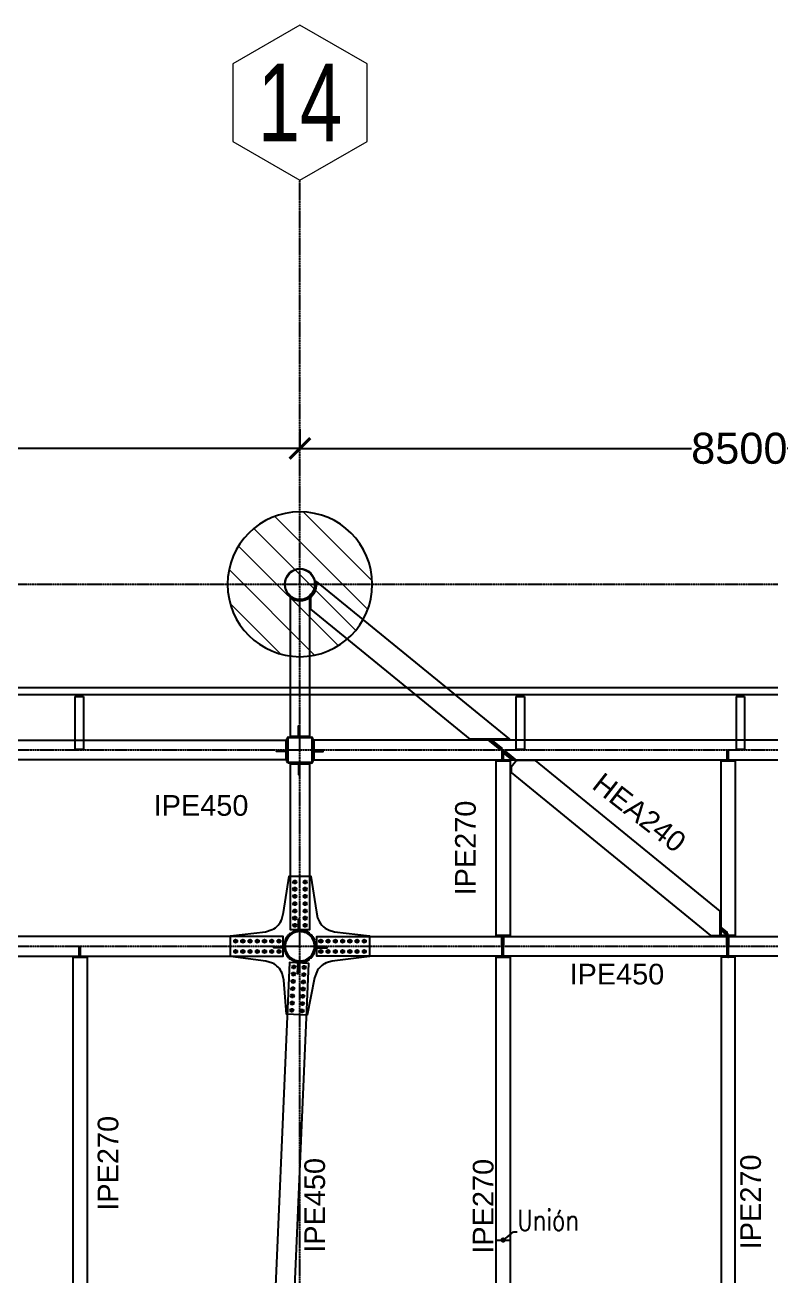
# Model space of a CAD drawing. Header units: millimetres. Extents: x -12345 to 95575, y -11225 to 31862.
# Drawn here: x 65341 to 72556, y 18813 to 30907 of the extents above; entities that cross this region are included whole.
import ezdxf
from ezdxf.enums import TextEntityAlignment as Align

# ---------------------------------------------------------------- set-up
doc = ezdxf.new("R2010")
doc.units = ezdxf.units.MM
doc.header["$LTSCALE"] = 0.95
doc.linetypes.add('DXK_LINE_DOT2', pattern=[3.9198, 1.9599, -1.9599])
doc.linetypes.add('DXK_LINE_DOT3', pattern=[5.9187, 2.979, -0.9799, 0.9799, -0.9799])
for name, color, linetype, lineweight in [('0-1', 250, 'Continuous', 5), ('E_COLUMNAS', 1, 'Continuous', 18), ('E_COLUMNAS-1', 1, 'Continuous', 25), ('E_COLUMNAS-3', 1, 'Continuous', 35), ('E_TEXTO', 3, 'Continuous', 9), ('E_VIGAS-1', 31, 'Continuous', 25), ('HCB_EJES', 1, 'DXK_LINE_DOT3', 9), ('S-COLS-HDLN-1', 52, 'Continuous', 35)]:
    doc.layers.add(name, color=color, linetype=linetype, lineweight=lineweight)
for name, color, linetype in [('COTAS', 8, 'Continuous'), ('HCB-EJES', 1, 'Continuous'), ('HCB-ROTULOS', 2, 'Continuous'), ('HCB_VIGAS', 4, 'Continuous'), ('UNIÒN', 6, 'Continuous')]:
    doc.layers.add(name, color=color, linetype=linetype)
doc.styles.add('CNI_COTAS', font='romans.shx', dxfattribs={"width": 0.8})
doc.styles.add('VERDANA', font='arial.ttf')
doc.dimstyles.new('1.125', dxfattribs={"dimscale": 0, "dimtxt": 300, "dimasz": 200, "dimexe": 4, "dimexo": 4, "dimgap": 15, "dimtad": 0, "dimdec": 0, "dimzin": 4, "dimdsep": 46, "dimtxsty": 'VERDANA', "dimblk": 'ARCHTICK', "dimcen": -10, "dimclrd": 256, "dimclrt": 3, "dimadec": 0, "dimazin": 0, "dimtfac": 1, "dimtdec": 0, "dimtmove": 2, "dimatfit": 0, "dimldrblk": 'OBLIQUE', "dimfxl": 0.05, "dimtolj": 1, "dimtzin": 0, "dimarcsym": 0})
doc.dimstyles.new('UNIÒN', dxfattribs={"dimscale": 0, "dimtxt": 200, "dimasz": 60, "dimexe": 4, "dimexo": 4, "dimgap": 15, "dimtad": 1, "dimdec": 0, "dimzin": 4, "dimdsep": 46, "dimtxsty": 'CNI_COTAS', "dimcen": -0.09, "dimclrd": 6, "dimclrt": 3, "dimadec": 0, "dimazin": 0, "dimtfac": 1, "dimtdec": 0, "dimtmove": 2, "dimatfit": 0, "dimfxl": 0.05, "dimtolj": 1, "dimtzin": 0, "dimarcsym": 0})

# ---------------------------------------------------------------- blocks, each defined once
blk = doc.blocks.new('EST_SFM_VIGA-METALICA-SECCION-C - EST_SFM_VIGA-METALICA-UPN160-1505289-_14_00m_N_E_-NIVEL-4 DOC')
at = {"layer": 'E_VIGAS-1'}
for p, q in [((44.822, 0.018), (-44.831, 0.018)), ((-44.831, -0.047), (44.822, -0.047))]:
    blk.add_line(p, q, dxfattribs=at)
blk = doc.blocks.new('DCTIB_CNI_EST_MOD-1A-FAC_0001_rvt-1-_14_00m_N_E_-NIVEL-4 DOC')
at = {"layer": 'E_VIGAS-1'}
for p, q in [((-16.799, 165.082), (-16.799, 165.096)), ((-16.794, 165.096), (-16.794, 165.082)), ((-12.535, 165.082), (-12.535, 165.096)), ((-12.53, 165.096), (-12.53, 165.082)), ((-10.405, 165.082), (-10.405, 165.096)), ((-10.4, 165.096), (-10.4, 165.082)), ((-16.838, 165.076), (-16.838, 165.077)), ((-16.838, 165.077), (-16.81, 165.077)), ((-16.838, 165.076), (-16.756, 165.076)), ((-16.756, 165.076), (-16.838, 165.076)), ((-16.838, 165.076), (-16.838, 164.564)), ((-16.799, 165.077), (-16.799, 165.082)), ((-16.794, 165.082), (-16.794, 165.077)), ((-16.784, 165.077), (-16.756, 165.077)), ((-16.756, 165.077), (-16.756, 165.076)), ((-16.756, 165.076), (-16.756, 164.564)), ((-12.573, 165.076), (-12.573, 165.077)), ((-12.573, 165.077), (-12.545, 165.077)), ((-12.573, 165.076), (-12.491, 165.076)), ((-12.491, 165.076), (-12.573, 165.076)), ((-12.573, 165.076), (-12.573, 164.564)), ((-12.535, 165.077), (-12.535, 165.082)), ((-12.53, 165.082), (-12.53, 165.077)), ((-12.519, 165.077), (-12.491, 165.077)), ((-12.491, 165.077), (-12.491, 165.076)), ((-12.491, 165.076), (-12.491, 164.564)), ((-10.443, 165.076), (-10.443, 165.077)), ((-10.443, 165.077), (-10.415, 165.077)), ((-10.443, 165.076), (-10.361, 165.076)), ((-10.361, 165.076), (-10.443, 165.076)), ((-10.443, 165.076), (-10.443, 164.564)), ((-10.405, 165.077), (-10.405, 165.082)), ((-10.4, 165.082), (-10.4, 165.077)), ((-10.389, 165.077), (-10.361, 165.077)), ((-10.361, 165.077), (-10.361, 165.076)), ((-10.361, 165.076), (-10.361, 164.564)), ((-16.756, 164.564), (-16.838, 164.564)), ((-12.491, 164.564), (-12.573, 164.564)), ((-10.361, 164.564), (-10.443, 164.564))]:
    blk.add_line(p, q, dxfattribs=at)
for points, knots in [([(-16.81, 165.077), (-16.809, 165.077), (-16.808, 165.077), (-16.805, 165.077), (-16.803, 165.078), (-16.801, 165.078), (-16.8, 165.08), (-16.799, 165.081), (-16.799, 165.082)], [0, 0, 0, 0, 0.142857, 0.285714, 0.428571, 0.571429, 0.785714, 1, 1, 1, 1]), ([(-16.799, 165.082), (-16.799, 165.081), (-16.8, 165.08), (-16.801, 165.078), (-16.803, 165.078), (-16.804, 165.077), (-16.805, 165.077), (-16.807, 165.077), (-16.809, 165.077), (-16.81, 165.077)], [0, 0, 0, 0, 0.285714, 0.428571, 0.571429, 0.678571, 0.732143, 0.785714, 1, 1, 1, 1]), ([(-16.784, 165.077), (-16.785, 165.077), (-16.786, 165.077), (-16.789, 165.077), (-16.791, 165.078), (-16.793, 165.078), (-16.794, 165.08), (-16.794, 165.081), (-16.794, 165.082)], [0, 0, 0, 0, 0.142857, 0.285714, 0.428571, 0.571429, 0.785714, 1, 1, 1, 1]), ([(-16.794, 165.082), (-16.794, 165.081), (-16.794, 165.08), (-16.792, 165.078), (-16.791, 165.078), (-16.789, 165.077), (-16.788, 165.077), (-16.787, 165.077), (-16.785, 165.077), (-16.784, 165.077)], [0, 0, 0, 0, 0.285714, 0.428571, 0.571429, 0.678571, 0.732143, 0.785714, 1, 1, 1, 1]), ([(-12.545, 165.077), (-12.544, 165.077), (-12.543, 165.077), (-12.54, 165.077), (-12.538, 165.078), (-12.536, 165.078), (-12.535, 165.08), (-12.535, 165.081), (-12.535, 165.082)], [0, 0, 0, 0, 0.142857, 0.285714, 0.428571, 0.571429, 0.785714, 1, 1, 1, 1]), ([(-12.535, 165.082), (-12.535, 165.081), (-12.535, 165.08), (-12.537, 165.078), (-12.538, 165.078), (-12.54, 165.077), (-12.541, 165.077), (-12.542, 165.077), (-12.544, 165.077), (-12.545, 165.077)], [0, 0, 0, 0, 0.285714, 0.428571, 0.571429, 0.678571, 0.732143, 0.785714, 1, 1, 1, 1]), ([(-12.519, 165.077), (-12.52, 165.077), (-12.521, 165.077), (-12.524, 165.077), (-12.526, 165.078), (-12.528, 165.078), (-12.529, 165.08), (-12.53, 165.081), (-12.53, 165.082)], [0, 0, 0, 0, 0.142857, 0.285714, 0.428571, 0.571429, 0.785714, 1, 1, 1, 1]), ([(-12.53, 165.082), (-12.53, 165.081), (-12.529, 165.08), (-12.528, 165.078), (-12.526, 165.078), (-12.525, 165.077), (-12.524, 165.077), (-12.522, 165.077), (-12.52, 165.077), (-12.519, 165.077)], [0, 0, 0, 0, 0.285714, 0.428571, 0.571429, 0.678571, 0.732143, 0.785714, 1, 1, 1, 1]), ([(-10.415, 165.077), (-10.414, 165.077), (-10.413, 165.077), (-10.41, 165.077), (-10.408, 165.078), (-10.406, 165.078), (-10.405, 165.08), (-10.405, 165.081), (-10.405, 165.082)], [0, 0, 0, 0, 0.142857, 0.285714, 0.428571, 0.571429, 0.785714, 1, 1, 1, 1]), ([(-10.405, 165.082), (-10.405, 165.081), (-10.405, 165.08), (-10.407, 165.078), (-10.408, 165.078), (-10.41, 165.077), (-10.411, 165.077), (-10.412, 165.077), (-10.414, 165.077), (-10.415, 165.077)], [0, 0, 0, 0, 0.285714, 0.428571, 0.571429, 0.678571, 0.732143, 0.785714, 1, 1, 1, 1]), ([(-10.389, 165.077), (-10.39, 165.077), (-10.391, 165.077), (-10.394, 165.077), (-10.396, 165.078), (-10.398, 165.078), (-10.399, 165.08), (-10.4, 165.081), (-10.4, 165.082)], [0, 0, 0, 0, 0.142857, 0.285714, 0.428571, 0.571429, 0.785714, 1, 1, 1, 1]), ([(-10.4, 165.082), (-10.4, 165.081), (-10.399, 165.08), (-10.398, 165.078), (-10.396, 165.078), (-10.395, 165.077), (-10.394, 165.077), (-10.392, 165.077), (-10.39, 165.077), (-10.389, 165.077)], [0, 0, 0, 0, 0.285714, 0.428571, 0.571429, 0.678571, 0.732143, 0.785714, 1, 1, 1, 1])]:
    blk.add_open_spline(points, degree=3, knots=knots, dxfattribs=at)
blk.add_blockref('EST_SFM_VIGA-METALICA-SECCION-C - EST_SFM_VIGA-METALICA-UPN160-1505289-_14_00m_N_E_-NIVEL-4 DOC', (-41.042, 165.143), dxfattribs=at)
blk = doc.blocks.new('EST_SCM_COLUMNA-METALICA-SECCION-CIRCULAR - EST_SCM_COLUMNA-TUBULAR-CIRCULAR_PTEØ_12__e_10_3mm-1190348-_14_00m_N_E_-NIVEL-4 DOC')
at = {"layer": 'E_COLUMNAS-1'}
for radius, start, end in [(0.142, 114.5455, 147.2727), (0.152, 114.5455, 130.9091), (0.152, 98.1818, 114.5455), (0.142, 65.4545, 114.5455), (0.152, 0, 98.1818), (0.142, 32.7273, 65.4545), (0.152, 163.6364, 180), (0.152, 180, 196.3636), (0.152, 130.9091, 163.6364), (0.142, 163.6364, 180), (0.142, 147.2727, 163.6364), (0.142, 310.9091, 0), (0.142, 0.7017, 32.7273), (0.152, 196.3636, 212.7273), (0.142, 180, 196.3636), (0.142, 196.3636, 310.2186), (0.152, 212.7273, 229.0909), (0.152, 229.0909, 245.4545), (0.152, 294.5455, 327.2727), (0.152, 327.2727, 343.6364), (0.152, 343.6364, 359.9229), (0.152, 245.4545, 261.8182), (0.152, 261.8182, 278.1818), (0.152, 278.1818, 294.5455)]:
    blk.add_arc((0, 0), radius, start, end, dxfattribs=at)
at = {"layer": 'S-COLS-HDLN-1'}
blk.add_line((0.152, 0), (0.152, 0), dxfattribs=at)
for start, end in [(0, 0.6816), (310.2387, 310.9091)]:
    blk.add_arc((0, 0), 0.142, start, end, dxfattribs=at)
blk = doc.blocks.new('EST_SCM_COLUMNA-METALICA-SECCION-CUADRADA - EST_SCM_COLUMNA-TUBULAR-CUADRADA_PTEØ_250x250e_8mm-V20-_14_00m_N_E_-NIVEL-4 DOC')
at = {"layer": 'E_COLUMNAS-1'}
for p, q in [((-0.109, 0.125), (-0.094, 0.125)), ((-0.094, 0.125), (0.109, 0.125)), ((-0.125, -0.109), (-0.125, 0.109)), ((-0.117, 0.109), (-0.117, -0.109)), ((-0.094, 0.117), (-0.109, 0.117)), ((0.109, 0.117), (-0.094, 0.117)), ((0.117, -0.109), (0.117, 0.109)), ((0.125, 0.109), (0.125, -0.109)), ((-0.109, -0.117), (-0.094, -0.117)), ((-0.094, -0.117), (0.109, -0.117)), ((-0.094, -0.125), (-0.109, -0.125)), ((0.109, -0.125), (-0.094, -0.125))]:
    blk.add_line(p, q, dxfattribs=at)
for centre, radius, start, end in [((-0.109, 0.109), 0.016, 90, 180), ((0.109, 0.109), 0.016, 360, 90), ((-0.109, 0.109), 0.008, 90, 180), ((0.109, 0.109), 0.008, 360, 90), ((-0.109, -0.109), 0.016, 180, 270), ((-0.109, -0.109), 0.008, 180, 270), ((0.109, -0.109), 0.016, 270, 360), ((0.109, -0.109), 0.008, 270, 360)]:
    blk.add_arc(centre, radius, start, end, dxfattribs=at)
blk = doc.blocks.new('Bolt-72226993-3021 - 1511')
at = {"color": 253, "linetype": 'Continuous'}
for p, q in [((80086, 28239), (80101, 28247)), ((80086, 28221), (80086, 28239)), ((80101, 28213), (80086, 28221)), ((80101, 28247), (80116, 28239)), ((80116, 28221), (80101, 28213)), ((80116, 28239), (80116, 28221)), ((80156, 28239), (80171, 28247)), ((80156, 28221), (80156, 28239)), ((80171, 28213), (80156, 28221)), ((80171, 28247), (80186, 28239)), ((80186, 28221), (80171, 28213)), ((80186, 28239), (80186, 28221)), ((80226, 28239), (80241, 28247)), ((80226, 28221), (80226, 28239)), ((80241, 28213), (80226, 28221)), ((80241, 28247), (80256, 28239)), ((80256, 28221), (80241, 28213)), ((80256, 28239), (80256, 28221)), ((80296, 28239), (80311, 28247)), ((80296, 28221), (80296, 28239)), ((80311, 28213), (80296, 28221)), ((80311, 28247), (80326, 28239)), ((80326, 28221), (80311, 28213)), ((80326, 28239), (80326, 28221)), ((80366, 28239), (80381, 28247)), ((80366, 28221), (80366, 28239)), ((80381, 28213), (80366, 28221)), ((80381, 28247), (80396, 28239)), ((80396, 28221), (80381, 28213)), ((80396, 28239), (80396, 28221)), ((80436, 28239), (80451, 28247)), ((80436, 28221), (80436, 28239)), ((80451, 28213), (80436, 28221)), ((80451, 28247), (80466, 28239)), ((80466, 28221), (80451, 28213)), ((80466, 28239), (80466, 28221)), ((80506, 28239), (80521, 28247)), ((80506, 28221), (80506, 28239)), ((80521, 28213), (80506, 28221)), ((80521, 28247), (80536, 28239)), ((80536, 28221), (80521, 28213)), ((80536, 28239), (80536, 28221)), ((80086, 28139), (80101, 28147)), ((80086, 28121), (80086, 28139)), ((80101, 28113), (80086, 28121)), ((80101, 28147), (80116, 28139)), ((80116, 28121), (80101, 28113)), ((80116, 28139), (80116, 28121)), ((80156, 28139), (80171, 28147)), ((80156, 28121), (80156, 28139)), ((80171, 28113), (80156, 28121)), ((80171, 28147), (80186, 28139)), ((80186, 28121), (80171, 28113)), ((80186, 28139), (80186, 28121)), ((80226, 28139), (80241, 28147)), ((80226, 28121), (80226, 28139)), ((80241, 28113), (80226, 28121)), ((80241, 28147), (80256, 28139)), ((80256, 28121), (80241, 28113)), ((80256, 28139), (80256, 28121)), ((80296, 28139), (80311, 28147)), ((80296, 28121), (80296, 28139)), ((80311, 28113), (80296, 28121)), ((80311, 28147), (80326, 28139)), ((80326, 28121), (80311, 28113)), ((80326, 28139), (80326, 28121)), ((80366, 28139), (80381, 28147)), ((80366, 28121), (80366, 28139)), ((80381, 28113), (80366, 28121)), ((80381, 28147), (80396, 28139)), ((80396, 28121), (80381, 28113)), ((80396, 28139), (80396, 28121)), ((80436, 28139), (80451, 28147)), ((80436, 28121), (80436, 28139)), ((80451, 28113), (80436, 28121)), ((80451, 28147), (80466, 28139)), ((80466, 28121), (80451, 28113)), ((80466, 28139), (80466, 28121)), ((80506, 28139), (80521, 28147)), ((80506, 28121), (80506, 28139)), ((80521, 28113), (80506, 28121)), ((80521, 28147), (80536, 28139)), ((80536, 28121), (80521, 28113)), ((80536, 28139), (80536, 28121))]:
    blk.add_line(p, q, dxfattribs=at)
for centre, radius, start, end in [((80101, 28230), 11.5, 18, 198), ((80101, 28230), 11.5, 198, 18), ((80101, 28230), 10, 90, 270), ((80101, 28230), 10, 270, 90), ((80171, 28230), 11.5, 18, 198), ((80171, 28230), 11.5, 198, 18), ((80171, 28230), 10, 90, 270), ((80171, 28230), 10, 270, 90), ((80241, 28230), 11.5, 18, 198), ((80241, 28230), 11.5, 198, 18), ((80241, 28230), 10, 90, 270), ((80241, 28230), 10, 270, 90), ((80311, 28230), 11.5, 18, 198), ((80311, 28230), 11.5, 198, 18), ((80311, 28230), 10, 90, 270), ((80311, 28230), 10, 270, 90), ((80381, 28230), 11.5, 18, 198), ((80381, 28230), 11.5, 198, 18), ((80381, 28230), 10, 90, 270), ((80381, 28230), 10, 270, 90), ((80451, 28230), 11.5, 18, 198), ((80451, 28230), 11.5, 198, 18), ((80451, 28230), 10, 90, 270), ((80451, 28230), 10, 270, 90), ((80521, 28230), 11.5, 18, 198), ((80521, 28230), 11.5, 198, 18), ((80521, 28230), 10, 90, 270), ((80521, 28230), 10, 270, 90), ((80101, 28130), 11.5, 18, 198), ((80101, 28130), 11.5, 198, 18), ((80101, 28130), 10, 90, 270), ((80101, 28130), 10, 270, 90), ((80171, 28130), 11.5, 18, 198), ((80171, 28130), 11.5, 198, 18), ((80171, 28130), 10, 90, 270), ((80171, 28130), 10, 270, 90), ((80241, 28130), 11.5, 18, 198), ((80241, 28130), 11.5, 198, 18), ((80241, 28130), 10, 90, 270), ((80241, 28130), 10, 270, 90), ((80311, 28130), 11.5, 18, 198), ((80311, 28130), 11.5, 198, 18), ((80311, 28130), 10, 90, 270), ((80311, 28130), 10, 270, 90), ((80381, 28130), 11.5, 18, 198), ((80381, 28130), 11.5, 198, 18), ((80381, 28130), 10, 90, 270), ((80381, 28130), 10, 270, 90), ((80451, 28130), 11.5, 18, 198), ((80451, 28130), 11.5, 198, 18), ((80451, 28130), 10, 90, 270), ((80451, 28130), 10, 270, 90), ((80521, 28130), 11.5, 18, 198), ((80521, 28130), 11.5, 198, 18), ((80521, 28130), 10, 90, 270), ((80521, 28130), 10, 270, 90)]:
    blk.add_arc(centre, radius, start, end, dxfattribs=at)
blk = doc.blocks.new('Bolt-72226993-3020 - 1511')
at = {"color": 253, "linetype": 'Continuous'}
for p, q in [((80911, 28239), (80926, 28247)), ((80911, 28221), (80911, 28239)), ((80926, 28213), (80911, 28221)), ((80926, 28247), (80941, 28239)), ((80941, 28221), (80926, 28213)), ((80941, 28239), (80941, 28221)), ((80981, 28239), (80996, 28247)), ((80981, 28221), (80981, 28239)), ((80996, 28213), (80981, 28221)), ((80996, 28247), (81011, 28239)), ((81011, 28221), (80996, 28213)), ((81011, 28239), (81011, 28221)), ((81051, 28239), (81066, 28247)), ((81051, 28221), (81051, 28239)), ((81066, 28213), (81051, 28221)), ((81066, 28247), (81081, 28239)), ((81081, 28221), (81066, 28213)), ((81081, 28239), (81081, 28221)), ((81121, 28239), (81136, 28247)), ((81121, 28221), (81121, 28239)), ((81136, 28213), (81121, 28221)), ((81136, 28247), (81151, 28239)), ((81151, 28221), (81136, 28213)), ((81151, 28239), (81151, 28221)), ((81191, 28239), (81206, 28247)), ((81191, 28221), (81191, 28239)), ((81206, 28213), (81191, 28221)), ((81206, 28247), (81221, 28239)), ((81221, 28221), (81206, 28213)), ((81221, 28239), (81221, 28221)), ((81261, 28239), (81276, 28247)), ((81261, 28221), (81261, 28239)), ((81276, 28213), (81261, 28221)), ((81276, 28247), (81291, 28239)), ((81291, 28221), (81276, 28213)), ((81291, 28239), (81291, 28221)), ((81331, 28239), (81346, 28247)), ((81331, 28221), (81331, 28239)), ((81346, 28213), (81331, 28221)), ((81346, 28247), (81361, 28239)), ((81361, 28221), (81346, 28213)), ((81361, 28239), (81361, 28221)), ((80911, 28139), (80926, 28147)), ((80911, 28121), (80911, 28139)), ((80926, 28113), (80911, 28121)), ((80926, 28147), (80941, 28139)), ((80941, 28121), (80926, 28113)), ((80941, 28139), (80941, 28121)), ((80981, 28139), (80996, 28147)), ((80981, 28121), (80981, 28139)), ((80996, 28113), (80981, 28121)), ((80996, 28147), (81011, 28139)), ((81011, 28121), (80996, 28113)), ((81011, 28139), (81011, 28121)), ((81051, 28139), (81066, 28147)), ((81051, 28121), (81051, 28139)), ((81066, 28113), (81051, 28121)), ((81066, 28147), (81081, 28139)), ((81081, 28121), (81066, 28113)), ((81081, 28139), (81081, 28121)), ((81121, 28139), (81136, 28147)), ((81121, 28121), (81121, 28139)), ((81136, 28113), (81121, 28121)), ((81136, 28147), (81151, 28139)), ((81151, 28121), (81136, 28113)), ((81151, 28139), (81151, 28121)), ((81191, 28139), (81206, 28147)), ((81191, 28121), (81191, 28139)), ((81206, 28113), (81191, 28121)), ((81206, 28147), (81221, 28139)), ((81221, 28121), (81206, 28113)), ((81221, 28139), (81221, 28121)), ((81261, 28139), (81276, 28147)), ((81261, 28121), (81261, 28139)), ((81276, 28113), (81261, 28121)), ((81276, 28147), (81291, 28139)), ((81291, 28121), (81276, 28113)), ((81291, 28139), (81291, 28121)), ((81331, 28139), (81346, 28147)), ((81331, 28121), (81331, 28139)), ((81346, 28113), (81331, 28121)), ((81346, 28147), (81361, 28139)), ((81361, 28121), (81346, 28113)), ((81361, 28139), (81361, 28121))]:
    blk.add_line(p, q, dxfattribs=at)
for centre, radius, start, end in [((80926, 28230), 11.5, 18, 198), ((80926, 28230), 11.5, 198, 18), ((80926, 28230), 10, 90, 270), ((80926, 28230), 10, 270, 90), ((80996, 28230), 11.5, 18, 198), ((80996, 28230), 11.5, 198, 18), ((80996, 28230), 10, 90, 270), ((80996, 28230), 10, 270, 90), ((81066, 28230), 11.5, 18, 198), ((81066, 28230), 11.5, 198, 18), ((81066, 28230), 10, 90, 270), ((81066, 28230), 10, 270, 90), ((81136, 28230), 11.5, 18, 198), ((81136, 28230), 11.5, 198, 18), ((81136, 28230), 10, 90, 270), ((81136, 28230), 10, 270, 90), ((81206, 28230), 11.5, 18, 198), ((81206, 28230), 11.5, 198, 18), ((81206, 28230), 10, 90, 270), ((81206, 28230), 10, 270, 90), ((81276, 28230), 11.5, 18, 198), ((81276, 28230), 11.5, 198, 18), ((81276, 28230), 10, 90, 270), ((81276, 28230), 10, 270, 90), ((81346, 28230), 11.5, 18, 198), ((81346, 28230), 11.5, 198, 18), ((81346, 28230), 10, 90, 270), ((81346, 28230), 10, 270, 90), ((80926, 28130), 11.5, 18, 198), ((80926, 28130), 11.5, 198, 18), ((80926, 28130), 10, 90, 270), ((80926, 28130), 10, 270, 90), ((80996, 28130), 11.5, 18, 198), ((80996, 28130), 11.5, 198, 18), ((80996, 28130), 10, 90, 270), ((80996, 28130), 10, 270, 90), ((81066, 28130), 11.5, 18, 198), ((81066, 28130), 11.5, 198, 18), ((81066, 28130), 10, 90, 270), ((81066, 28130), 10, 270, 90), ((81136, 28130), 11.5, 18, 198), ((81136, 28130), 11.5, 198, 18), ((81136, 28130), 10, 90, 270), ((81136, 28130), 10, 270, 90), ((81206, 28130), 11.5, 18, 198), ((81206, 28130), 11.5, 198, 18), ((81206, 28130), 10, 90, 270), ((81206, 28130), 10, 270, 90), ((81276, 28130), 11.5, 18, 198), ((81276, 28130), 11.5, 198, 18), ((81276, 28130), 10, 90, 270), ((81276, 28130), 10, 270, 90), ((81346, 28130), 11.5, 18, 198), ((81346, 28130), 11.5, 198, 18), ((81346, 28130), 10, 90, 270), ((81346, 28130), 10, 270, 90)]:
    blk.add_arc(centre, radius, start, end, dxfattribs=at)
blk = doc.blocks.new('Bolt-72226993-3040 - 1511')
at = {"color": 253, "linetype": 'Continuous'}
for p, q in [((80647, 27981), (80656, 27995)), ((80655, 27965), (80647, 27981)), ((80672, 27965), (80655, 27965)), ((80656, 27995), (80673, 27995)), ((80681, 27979), (80672, 27965)), ((80673, 27995), (80681, 27979)), ((80747, 27976), (80756, 27991)), ((80755, 27961), (80747, 27976)), ((80772, 27960), (80755, 27961)), ((80756, 27991), (80773, 27990)), ((80781, 27975), (80772, 27960)), ((80773, 27990), (80781, 27975)), ((80640, 27841), (80650, 27856)), ((80648, 27826), (80640, 27841)), ((80644, 27911), (80653, 27926)), ((80652, 27896), (80644, 27911)), ((80666, 27825), (80648, 27826)), ((80650, 27856), (80667, 27855)), ((80669, 27895), (80652, 27896)), ((80653, 27926), (80670, 27925)), ((80675, 27839), (80666, 27825)), ((80667, 27855), (80675, 27839)), ((80678, 27909), (80669, 27895)), ((80670, 27925), (80678, 27909)), ((80740, 27836), (80750, 27851)), ((80748, 27821), (80740, 27836)), ((80744, 27906), (80753, 27921)), ((80751, 27891), (80744, 27906)), ((80766, 27820), (80748, 27821)), ((80750, 27851), (80767, 27850)), ((80769, 27890), (80751, 27891)), ((80753, 27921), (80770, 27920)), ((80775, 27835), (80766, 27820)), ((80767, 27850), (80775, 27835)), ((80778, 27905), (80769, 27890)), ((80770, 27920), (80778, 27905)), ((80634, 27701), (80643, 27716)), ((80642, 27686), (80634, 27701)), ((80637, 27771), (80647, 27786)), ((80645, 27756), (80637, 27771)), ((80643, 27716), (80661, 27715)), ((80662, 27755), (80645, 27756)), ((80647, 27786), (80664, 27785)), ((80669, 27700), (80659, 27685)), ((80661, 27715), (80669, 27700)), ((80672, 27769), (80662, 27755)), ((80664, 27785), (80672, 27769)), ((80734, 27697), (80743, 27711)), ((80742, 27681), (80734, 27697)), ((80737, 27766), (80746, 27781)), ((80745, 27751), (80737, 27766)), ((80743, 27711), (80761, 27710)), ((80762, 27750), (80745, 27751)), ((80746, 27781), (80764, 27780)), ((80761, 27710), (80769, 27695)), ((80772, 27765), (80762, 27750)), ((80764, 27780), (80772, 27765)), ((80628, 27561), (80637, 27576)), ((80631, 27631), (80640, 27646)), ((80639, 27616), (80631, 27631)), ((80637, 27576), (80654, 27575)), ((80656, 27615), (80639, 27616)), ((80640, 27646), (80657, 27645)), ((80659, 27685), (80642, 27686)), ((80665, 27630), (80656, 27615)), ((80657, 27645), (80665, 27630)), ((80731, 27627), (80740, 27641)), ((80739, 27611), (80731, 27627)), ((80756, 27610), (80739, 27611)), ((80740, 27641), (80757, 27640)), ((80759, 27680), (80742, 27681)), ((80765, 27625), (80756, 27610)), ((80757, 27640), (80765, 27625)), ((80769, 27695), (80759, 27680)), ((80636, 27546), (80628, 27561)), ((80653, 27545), (80636, 27546)), ((80662, 27560), (80653, 27545)), ((80654, 27575), (80662, 27560)), ((80727, 27557), (80737, 27571)), ((80735, 27541), (80727, 27557)), ((80753, 27541), (80735, 27541)), ((80737, 27571), (80754, 27570)), ((80762, 27555), (80753, 27541)), ((80754, 27570), (80762, 27555))]:
    blk.add_line(p, q, dxfattribs=at)
for centre, radius, start, end in [((80664, 27980), 11, 105.3738, 285.3738), ((80664, 27980), 10, 357.3738, 177.3738), ((80664, 27980), 10, 177.3738, 357.3738), ((80664, 27980), 11, 285.3738, 105.3738), ((80764, 27975), 11, 105.3738, 285.3738), ((80764, 27975), 10, 357.3738, 177.3738), ((80764, 27975), 10, 177.3738, 357.3738), ((80764, 27975), 11, 285.3738, 105.3738), ((80658, 27840), 11, 105.3738, 285.3738), ((80658, 27840), 10, 357.3738, 177.3738), ((80658, 27840), 10, 177.3738, 357.3738), ((80661, 27910), 11, 105.3738, 285.3738), ((80661, 27910), 10, 357.3738, 177.3738), ((80661, 27910), 10, 177.3738, 357.3738), ((80658, 27840), 11, 285.3738, 105.3738), ((80661, 27910), 11, 285.3738, 105.3738), ((80758, 27836), 11, 105.3738, 285.3738), ((80758, 27836), 10, 357.3738, 177.3738), ((80758, 27836), 10, 177.3738, 357.3738), ((80761, 27906), 11, 105.3738, 285.3738), ((80761, 27906), 10, 357.3738, 177.3738), ((80761, 27906), 10, 177.3738, 357.3738), ((80758, 27836), 11, 285.3738, 105.3738), ((80761, 27906), 11, 285.3738, 105.3738), ((80651, 27700), 11, 105.3738, 285.3738), ((80651, 27700), 10, 357.3738, 177.3738), ((80651, 27700), 10, 177.3738, 357.3738), ((80655, 27770), 11, 105.3738, 285.3738), ((80655, 27770), 10, 357.3738, 177.3738), ((80655, 27770), 10, 177.3738, 357.3738), ((80651, 27700), 11, 285.3738, 105.3738), ((80655, 27770), 11, 285.3738, 105.3738), ((80751, 27696), 11, 105.3738, 285.3738), ((80751, 27696), 10, 357.3738, 177.3738), ((80754, 27766), 11, 105.3738, 285.3738), ((80754, 27766), 10, 357.3738, 177.3738), ((80754, 27766), 10, 177.3738, 357.3738), ((80751, 27696), 11, 285.3738, 105.3738), ((80754, 27766), 11, 285.3738, 105.3738), ((80648, 27630), 11, 105.3738, 285.3738), ((80648, 27630), 10, 357.3738, 177.3738), ((80648, 27630), 10, 177.3738, 357.3738), ((80648, 27630), 11, 285.3738, 105.3738), ((80748, 27626), 11, 105.3738, 285.3738), ((80748, 27626), 10, 357.3738, 177.3738), ((80748, 27626), 10, 177.3738, 357.3738), ((80751, 27696), 10, 177.3738, 357.3738), ((80748, 27626), 11, 285.3738, 105.3738), ((80645, 27560), 11, 105.3738, 285.3738), ((80645, 27560), 10, 357.3738, 177.3738), ((80645, 27560), 10, 177.3738, 357.3738), ((80645, 27560), 11, 285.3738, 105.3738), ((80745, 27556), 11, 105.3738, 285.3738), ((80745, 27556), 10, 357.3738, 177.3738), ((80745, 27556), 10, 177.3738, 357.3738), ((80745, 27556), 11, 285.3738, 105.3738)]:
    blk.add_arc(centre, radius, start, end, dxfattribs=at)
blk = doc.blocks.new('_ArchTick')
at = {"color": 0, "linetype": 'ByBlock', "const_width": 0.15}
blk.add_lwpolyline([(-0.5, -0.5), (0.5, 0.5)], dxfattribs=at)
blk = doc.blocks.new('*D183')
at = {"layer": 'COTAS', "lineweight": -2, "transparency": 16777216}
for p, q in [((59500, 26813), (63287, 26813)), ((68000, 26813), (64213, 26813))]:
    blk.add_line(p, q, dxfattribs=at)
at = {"layer": 'Defpoints', "color": 0, "transparency": 16777216}
for p in [(59500, 26813), (68000, 26813), (68000, 26813)]:
    blk.add_point(p, dxfattribs=at)
at = {"layer": 'COTAS', "lineweight": -2, "transparency": 16777216, "xscale": 200, "yscale": 200, "zscale": 200, "rotation": 180}
blk.add_blockref('_ArchTick', (59500, 26813), dxfattribs=at)
at = {"layer": 'COTAS', "lineweight": -2, "transparency": 16777216, "xscale": 200, "yscale": 200, "zscale": 200}
blk.add_blockref('_ArchTick', (68000, 26813), dxfattribs=at)
at = {"layer": 'COTAS', "color": 3, "transparency": 16777216, "insert": (63750, 26813), "char_height": 300, "attachment_point": 5, "style": 'VERDANA'}
blk.add_mtext('\\A1;8500', dxfattribs=at)
blk = doc.blocks.new('_Oblique')
at = {"color": 0, "linetype": 'ByBlock', "lineweight": -2}
blk.add_line((-0.5, -0.5), (0.5, 0.5), dxfattribs=at)
blk = doc.blocks.new('*D184')
at = {"layer": 'COTAS', "color": 0, "lineweight": -2, "transparency": 16777216}
for p, q in [((68000, 27001), (68000, 26809)), ((76500, 27007), (76500, 26809))]:
    blk.add_line(p, q, dxfattribs=at)
at = {"layer": 'COTAS', "lineweight": -2, "transparency": 16777216}
for p, q in [((68000, 26813), (71787, 26813)), ((76500, 26813), (72713, 26813))]:
    blk.add_line(p, q, dxfattribs=at)
at = {"layer": 'Defpoints', "color": 0, "transparency": 16777216}
for p in [(68000, 27005), (76500, 27011), (76500, 26813)]:
    blk.add_point(p, dxfattribs=at)
at = {"layer": 'COTAS', "lineweight": -2, "transparency": 16777216, "xscale": 200, "yscale": 200, "zscale": 200, "rotation": 180}
blk.add_blockref('_ArchTick', (68000, 26813), dxfattribs=at)
at = {"layer": 'COTAS', "lineweight": -2, "transparency": 16777216, "xscale": 200, "yscale": 200, "zscale": 200}
blk.add_blockref('_ArchTick', (76500, 26813), dxfattribs=at)
at = {"layer": 'COTAS', "color": 3, "transparency": 16777216, "insert": (72250, 26813), "char_height": 300, "attachment_point": 5, "style": 'VERDANA'}
blk.add_mtext('\\A1;8500', dxfattribs=at)

msp = doc.modelspace()

# ---------------------------------------------------------------- hatches: boundary and pattern name
at = {"layer": 'E_COLUMNAS'}
h = msp.add_hatch(dxfattribs=at)
h.set_pattern_fill('FP_1', color=256, scale=1000, style=0, pattern_type=2)
h.set_pattern_definition([(135, (133662.1, -115162.42), (-159.09903, -159.09903), [])])
h.paths.add_polyline_path([(68000, 24800), (68091.4, 24806), (68181.2, 24823.9), (68267.9, 24853.3), (68350, 24893.8), (68426.1, 24944.7), (68495, 25005), (68555.3, 25073.9), (68606.2, 25150), (68646.7, 25232.1), (68676.1, 25318.8), (68694, 25408.6), (68700, 25500), (68694, 25591.4), (68676.1, 25681.2), (68646.7, 25767.9), (68606.2, 25850), (68555.3, 25926.1), (68495, 25995), (68426.1, 26055.3), (68343.6, 26109.4), (68267.9, 26146.7), (68181.2, 26176.1), (68091.4, 26194), (68000, 26200), (67908.6, 26194), (67818.8, 26176.1), (67732.1, 26146.7), (67650, 26106.2), (67573.9, 26055.3), (67505, 25995), (67444.7, 25926.1), (67393.8, 25850), (67353.3, 25767.9), (67323.9, 25681.2), (67306, 25591.4), (67300, 25500), (67306, 25408.6), (67323.9, 25318.8), (67353.3, 25232.1), (67393.8, 25150), (67444.7, 25073.9), (67505, 25005), (67573.9, 24944.7), (67650, 24893.8), (67732.1, 24853.3), (67818.8, 24823.9), (67908.6, 24806)])

# ---------------------------------------------------------------- linework, layer by layer
at = {"color": 253}
msp.add_lwpolyline([(67732.8, 22161.5, 0.1755572), (67826, 22260.8), (67842, 22328.1), (67897.1, 22678.7), (68105.3, 22678.7), (68160, 22329), (68170.6, 22274.4, 0.2124906), (68281.7, 22155.5), (68335.4, 22141.2), (68672.5, 22100), (68672.5, 21900), (68312.6, 21855.8), (68252.6, 21838.5, 0.1580859), (68162.2, 21754.5), (68140.8, 21695.8), (68069.6, 21333.8), (67869.8, 21342.9), (67844.5, 21674.1), (67827.8, 21740.2, 0.1730175), (67735.1, 21837.5), (67669.8, 21857.3), (67327.5, 21900), (67327.5, 22100), (67666.6, 22141.4), (67732.8, 22161.5)], format="xyb", dxfattribs=at)
at = {"color": 253, "linetype": 'DXK_LINE_DOT2'}
for start, end in [(78.75, 258.75), (258.75, 78.75)]:
    msp.add_arc((68000, 22000), 157.5, start, end, dxfattribs=at)
at = {"layer": 'E_COLUMNAS', "linetype": 'Continuous'}
for points in [[(68149.6, 25529.8, 1), (67850.4, 25470.2, 1)], [(68139.8, 25472.2, 1), (67860.2, 25527.8, 1)]]:
    msp.add_lwpolyline(points, format="xyb", close=True, dxfattribs=at)
at = {"layer": 'E_COLUMNAS-1'}
msp.add_lwpolyline([(67300, 25500, 1), (68700, 25500, 1)], format="xyb", close=True, dxfattribs=at)
at = {"layer": 'HCB-EJES', "linetype": 'DXK_LINE_DOT3'}
for p, q in [((68000, -3906.8), (68000, 29407)), ((-10844.5, 25500), (94075, 25500)), ((-6888.4, 23900.1), (90118.8, 23900.1)), ((-6888.4, 22000), (90118.8, 22000))]:
    msp.add_line(p, q, dxfattribs=at)
at = {"layer": 'HCB_EJES', "color": 40, "linetype": 'ByBlock', "true_color": 0xf8d731}
msp.add_lwpolyline([(67350.5, 29782), (68000, 29407), (68649.5, 29782), (68649.5, 30532), (68000, 30907), (67350.5, 30532)], close=True, dxfattribs=at)
at = {"layer": 'HCB_VIGAS'}
msp.add_lwpolyline([(68105, 25376.2, 0.2638352), (68158.5, 25525.6), (70025.8, 24002), (69647.5, 24002), (68105, 25259.5), (68105, 25376.2)], format="xyb", dxfattribs=at)
msp.add_lwpolyline([(67905, 25368.4), (67905.7, 24031.9), (68095.7, 24031.9), (68095, 25368.2, -0.3172343)], format="xyb", close=True, dxfattribs=at)
for points in [[(67985.4, 24022.3), (67985.4, 24132.3), (67995.4, 24132.3), (67995.4, 24022.3)], [(59635, 23991.8), (67865, 23991.8), (67865, 23801.8), (59635, 23801.8)], [(68135, 23802), (76337.6, 23802), (76337.6, 23992), (68135, 23992)], [(69954.4, 23901.7), (69936, 23901.7), (69825.1, 23992), (69843.3, 23992)], [(69954.7, 23910.8), (69950.1, 23905.4), (69830.9, 24002), (69842.1, 24002)], [(67775, 23892.1), (67875, 23892.1), (67875, 23882.1), (67775, 23882.1)], [(68225, 23892.1), (68125, 23892.1), (68125, 23882.1), (68225, 23882.1)], [(69951.7, 23802), (69961.7, 23802), (69961.7, 23892.3), (69951.7, 23892.3)], [(69961.7, 23792), (69968.8, 23792), (69968.8, 23884.2), (69961.7, 23884.2)], [(69968.8, 23870.2), (69968.8, 23890), (70075.7, 23802), (70051.3, 23802)], [(69980.1, 23880.7), (69985, 23886), (70094.8, 23795.8), (70090.3, 23790.2)], [(72128.4, 23802), (72138.4, 23802), (72138.4, 23892.3), (72128.4, 23892.3)], [(72138.4, 23792), (72145.5, 23792), (72145.5, 23884.2), (72138.4, 23884.2)], [(68095.7, 22184.2), (68095.7, 23761.9), (67905.7, 23761.9), (67905.7, 22162.4), (68095.7, 22162.4)], [(67985.4, 23771.9), (67985.4, 23661.9), (67995.4, 23661.9), (67995.4, 23771.9)], [(69897.7, 22105), (69897.7, 23792), (70032.7, 23792), (70032.7, 22105)], [(72209.4, 23792), (72209.4, 22105), (72074.4, 22105), (72074.4, 23792)], [(67985.4, 22152.3), (67985.4, 22262.3), (67995.4, 22262.3), (67995.4, 22152.3)], [(72130.8, 22126.7), (72130.8, 22135.8), (72066.7, 22187.8), (72062.1, 22182.2)], [(72132.9, 22105), (72138.6, 22105), (72138.6, 22120.4), (72074.4, 22172.3), (72074.4, 22151.4)], [(75499.3, 22095), (75406, 21905), (68162.4, 21905), (68162.4, 22095)], [(69951.7, 22095), (69961.7, 22095), (69961.7, 22004.7), (69951.7, 22004.7)], [(69961.7, 22105), (69968.8, 22105), (69968.8, 22010.1), (69961.7, 22010.1)], [(72128.3, 22095), (72138.3, 22095), (72138.3, 22004.7), (72128.3, 22004.7)], [(72138.3, 22105), (72145.4, 22105), (72145.4, 22010.1), (72138.3, 22010.1)], [(65807.5, 17740.2), (65807.5, 21895), (65942.5, 21895), (65942.5, 17740.2)], [(65861.5, 21905), (65871.5, 21905), (65871.5, 21995.3), (65861.5, 21995.3)], [(65871.5, 21895), (65878.6, 21895), (65878.6, 21989.9), (65871.5, 21989.9)], [(67748.7, 21995.3), (67848.7, 21995.3), (67848.7, 21985.3), (67748.7, 21985.3)], [(68262.4, 21995.3), (68162.4, 21995.3), (68162.4, 21985.3), (68262.4, 21985.3)], [(69897.7, 17540.2), (69897.7, 21895), (70032.7, 21895), (70032.7, 17540.2)], [(69951.7, 21905), (69961.7, 21905), (69961.7, 21995.3), (69951.7, 21995.3)], [(69961.7, 21895), (69968.8, 21895), (69968.8, 21989.9), (69961.7, 21989.9)], [(72209.4, 17540.2), (72209.4, 21895), (72074.4, 21895), (72074.4, 17540.2)], [(72128.3, 21905), (72138.3, 21905), (72138.3, 21995.3), (72128.3, 21995.3)], [(72138.3, 21895), (72145.4, 21895), (72145.4, 21989.9), (72138.3, 21989.9)], [(67978.7, 21848.4), (67973.9, 21738.5), (67983.9, 21738.1), (67988.7, 21848)]]:
    msp.add_lwpolyline(points, close=True, dxfattribs=at)
for points in [[(70042.7, 23679.1), (71972, 22105), (72064.4, 22105), (72064.4, 22339.8), (70279.1, 23795.7), (70094.8, 23795.8), (70042.9, 23732.1), (70042.7, 23679.1)], [(59662.4, 21905), (67837.6, 21905), (67837.6, 22095), (59662.4, 22095), (59662.4, 21905)], [(67910.5, 17736.1), (68087.9, 21833.6), (67898.1, 21841.9), (67720.7, 17744.3), (67910.5, 17736.1)]]:
    msp.add_lwpolyline(points, dxfattribs=at)
at = {"layer": 'UNIÒN'}
msp.add_lwpolyline([(69897.7, 19160.1), (70032.7, 19160.1)], dxfattribs=at)
at = {"layer": 'UNIÒN', "color": 2, "const_width": 25}
msp.add_lwpolyline([(69952.5, 19160.1, 1), (69977.5, 19160.1, 1)], format="xyb", close=True, dxfattribs=at)

# ---------------------------------------------------------------- block references
at = {"rotation": 270.000000000009}
msp.add_blockref('Bolt-72226993-3021 - 1511', (39820.1, 102723.3), dxfattribs=at)
for name in ['Bolt-72226993-3021 - 1511', 'Bolt-72226993-3020 - 1511', 'Bolt-72226993-3040 - 1511']:
    msp.add_blockref(name, (-12723.3, -6179.9))
at = {"layer": '0-1', "xscale": 1000.000000001395, "yscale": 1000.000000001395, "zscale": 1000.000000001395}
msp.add_blockref('DCTIB_CNI_EST_MOD-1A-FAC_0001_rvt-1-_14_00m_N_E_-NIVEL-4 DOC', (82662.1, -140662.4), dxfattribs=at)
at = {"layer": 'E_COLUMNAS-1', "xscale": 999.99999999998, "yscale": 999.99999999998, "zscale": 999.99999999998}
msp.add_blockref('EST_SCM_COLUMNA-METALICA-SECCION-CUADRADA - EST_SCM_COLUMNA-TUBULAR-CUADRADA_PTEØ_250x250e_8mm-V20-_14_00m_N_E_-NIVEL-4 DOC', (68000, 23896.9), dxfattribs=at)
at = {"layer": 'E_COLUMNAS-3', "rotation": 89.9999999999999}
for xscale, yscale, zscale in [(1000.000000001395, 1000.000000001395, 1000.000000001395), (999.99999999998, 999.99999999998, 999.99999999998)]:
    msp.add_blockref('EST_SCM_COLUMNA-METALICA-SECCION-CIRCULAR - EST_SCM_COLUMNA-TUBULAR-CIRCULAR_PTEØ_12__e_10_3mm-1190348-_14_00m_N_E_-NIVEL-4 DOC', (68000, 22000), dxfattribs=dict(at, xscale=xscale, yscale=yscale, zscale=zscale))

# ---------------------------------------------------------------- texts
at = {"layer": 'E_TEXTO', "style": 'VERDANA'}
for s, rotation, p in [('HEA240', 321.99801, (71222.7, 23214.3)), ('IPE270', 90, (69700.8, 22950)), ('IPE270', 90, (66244, 19901.9)), ('IPE270', 90, (72459, 19528.9)), ('IPE450', 90, (68242.9, 19495.3)), ('IPE270', 90, (69872.2, 19486.5))]:
    msp.add_text(s, height=200, rotation=rotation, dxfattribs=at).set_placement(p, align=Align.CENTER)
for p in [(67044, 23261.9), (71065.7, 21630.8)]:
    msp.add_text('IPE450', height=200, dxfattribs=at).set_placement(p, align=Align.CENTER)
at = {"layer": 'HCB-ROTULOS', "color": 4, "style": 'VERDANA', "width": 0.7}
msp.add_text('14', height=750, dxfattribs=at).set_placement((68000, 30157), align=Align.MIDDLE_CENTER)
at = {"layer": 'UNIÒN', "color": 3, "insert": (70101.6, 19253), "char_height": 200, "attachment_point": 7, "style": 'CNI_COTAS'}
msp.add_mtext('Unión', dxfattribs=at)

# ---------------------------------------------------------------- dimensions: what is measured, and where the dimension line sits
at = {"layer": 'COTAS'}
for base, p1, p2, picture, middle in [((68000, 26813.3), (59500, 26813.3), (68000, 26813.3), '*D183', (63750, 26813.3)), ((76500, 26813.3), (68000, 27004.6), (76500, 27010.6), '*D184', (72250, 26813.3))]:
    dim = msp.add_linear_dim(base=base, p1=p1, p2=p2, dimstyle='1.125', override={"dimscale": 1}, dxfattribs=at)
    dim.commit()
    dim.dimension.update_dxf_attribs({"geometry": picture, "text_midpoint": middle})

# ---------------------------------------------------------------- leaders
at = {"layer": 'UNIÒN', "annotation_type": 0, "has_hookline": 1, "hookline_direction": 0}
msp.add_leader([(69970, 19160.1), (70065.1, 19238), (70086.6, 19238)], dimstyle='UNIÒN', override={"dimscale": 1}, dxfattribs=at)

doc.saveas('drawing.dxf')
